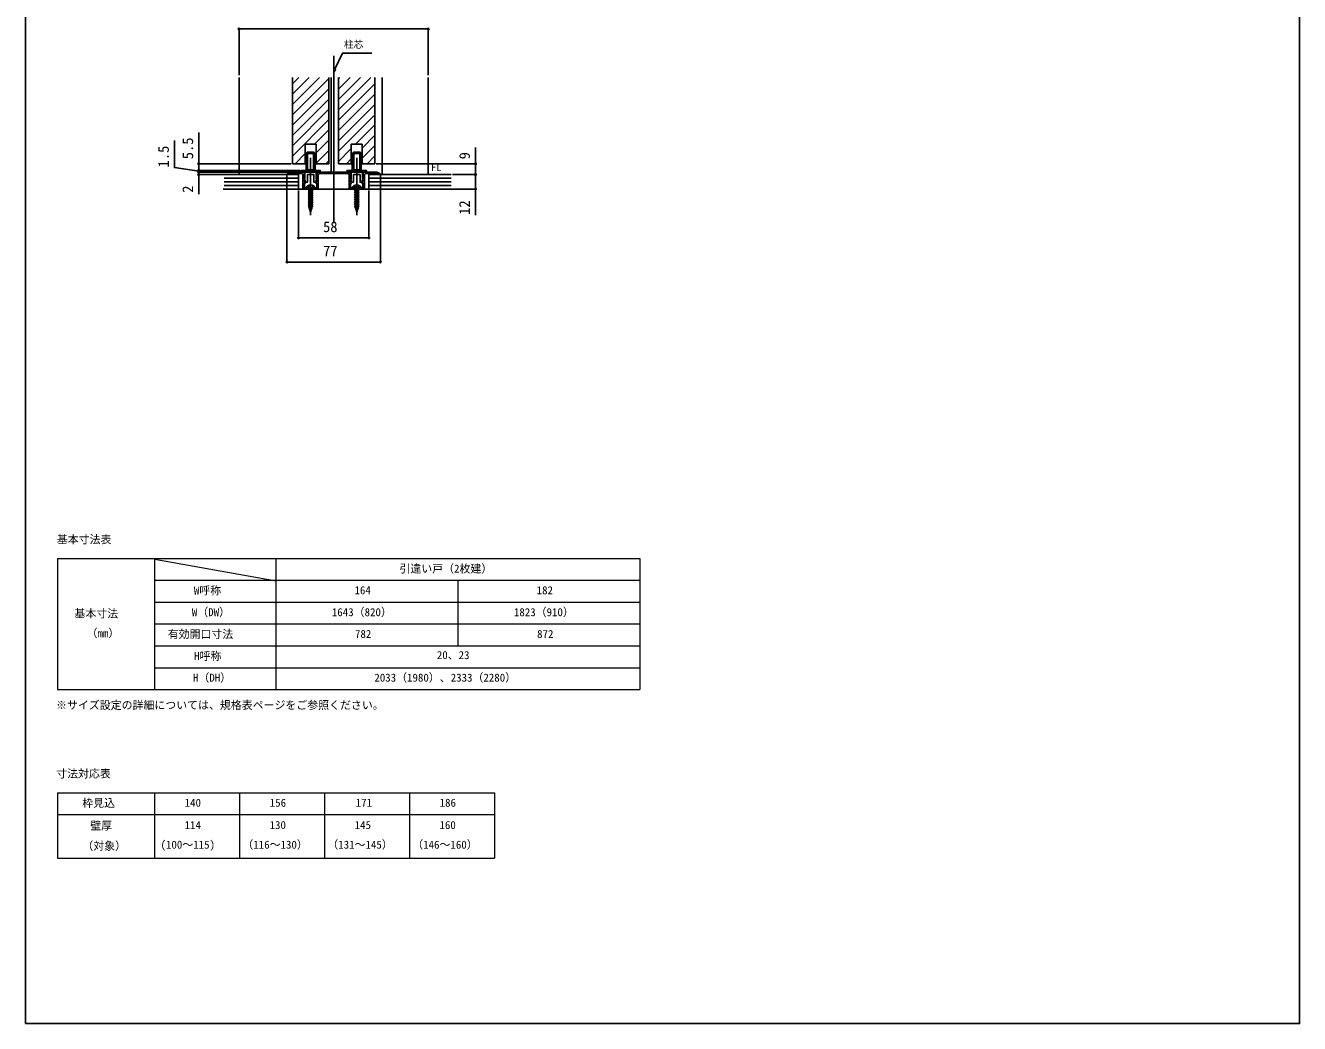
# Model space of a CAD drawing. Units: millimetres, scale not verified. Extents: x -525 to 525, y -783 to 779.
# Drawn here: x -525 to 525, y -783 to 39 of the extents above; entities that cross this region are included whole.
import ezdxf
from ezdxf.enums import TextEntityAlignment as Align

# ---------------------------------------------------------------- set-up
doc = ezdxf.new("R2010")
doc.units = ezdxf.units.MM
doc.header["$LTSCALE"] = 4
doc.layers.add('0-1_TABLE1', color=7, linetype='Continuous', lineweight=18)
for name, color, linetype in [('0-2_USER1', 3, 'Continuous'), ('0-3_YKK_11', 7, 'Continuous'), ('0-5_YKK_12', 2, 'Continuous'), ('0-6_YKK_13', 4, 'Continuous'), ('0-8_YKK_D', 6, 'Continuous'), ('0-9_YKK_ZWAK', 7, 'Continuous'), ('0-A_YSS_K', 3, 'Continuous')]:
    doc.layers.add(name, color=color, linetype=linetype)
doc.styles.add('ＭＳ ゴシック', font='')
doc.styles.get('ＭＳ ゴシック').set_extended_font_data('MS Gothic')

msp = doc.modelspace()

# ---------------------------------------------------------------- linework, layer by layer
at = {"layer": '0-1_TABLE1'}
for p, q in [((-498.544, -400.325), (-18.544, -400.325)), ((-498.544, -400.325), (-498.544, -508.325)), ((-418.544, -400.325), (-418.544, -508.325)), ((-418.314, -400.885), (-318.314, -418.885)), ((-318.544, -400.325), (-318.544, -508.325)), ((-18.544, -400.325), (-18.544, -508.325)), ((-418.544, -418.325), (-18.544, -418.325)), ((-168.544, -418.325), (-168.544, -472.325)), ((-418.544, -436.325), (-18.544, -436.325)), ((-418.544, -454.325), (-18.544, -454.325)), ((-418.544, -472.325), (-18.544, -472.325)), ((-418.544, -490.325), (-18.544, -490.325)), ((-498.544, -508.325), (-18.544, -508.325)), ((-498.544, -593.325), (-138.544, -593.325)), ((-498.544, -593.325), (-498.544, -647.325)), ((-418.544, -593.325), (-418.544, -647.325)), ((-348.544, -593.325), (-348.544, -647.325)), ((-278.544, -593.325), (-278.544, -647.325)), ((-208.544, -593.325), (-208.544, -647.325)), ((-138.544, -593.325), (-138.544, -647.325)), ((-498.544, -611.325), (-138.544, -611.325)), ((-498.544, -647.325), (-138.544, -647.325))]:
    msp.add_line(p, q, dxfattribs=at)
at = {"layer": '0-3_YKK_11'}
for points in [[(-309.318, -83.577), (-309.5, -83.963), (-309.5, -84.205), (-308.598, -84.205), (-308.423, -84.149)], [(-295.053, -89.205), (-294.803, -88.602), (-295.3, -88.105), (-295.3, -82.205), (-305.5, -82.205)], [(-305.5, -83.205), (-297.3, -83.205), (-296.3, -84.205), (-296.3, -96.205), (-283.7, -96.205), (-283.7, -84.205), (-282.7, -83.205), (-271, -83.205), (-259.3, -83.205), (-258.3, -84.205), (-258.3, -96.205), (-245.7, -96.205), (-245.7, -84.205), (-244.7, -83.205), (-236.5, -83.205)], [(-257.3, -82.205), (-271, -82.205), (-284.7, -82.205), (-284.7, -88.105), (-285.196, -88.602), (-284.946, -89.205)], [(-257.053, -89.205), (-256.803, -88.602), (-257.3, -88.105), (-257.3, -82.205)], [(-236.5, -82.205), (-246.7, -82.205), (-246.7, -88.105), (-247.196, -88.602), (-246.946, -89.205)], [(-233.577, -84.149), (-233.401, -84.205), (-232.5, -84.205), (-232.5, -83.963), (-232.682, -83.577)], [(-284.96, -89.805), (-285.187, -89.893), (-285.75, -90.455), (-285.75, -91.205), (-284.9, -91.205), (-284.9, -95.205), (-289.541, -95.205), (-289.725, -95.325), (-290.275, -95.325), (-290.458, -95.205), (-295.1, -95.205), (-295.1, -91.205), (-294.25, -91.205), (-294.25, -90.455), (-294.813, -89.893), (-295.039, -89.805)], [(-246.96, -89.805), (-247.187, -89.893), (-247.75, -90.455), (-247.75, -91.205), (-246.9, -91.205), (-246.9, -95.205), (-251.541, -95.205), (-251.725, -95.325), (-252.275, -95.325), (-252.458, -95.205), (-257.1, -95.205), (-257.1, -91.205), (-256.25, -91.205), (-256.25, -90.455), (-256.813, -89.893), (-257.039, -89.805)]]:
    msp.add_lwpolyline(points, dxfattribs=at)
for points in [[(-285.3, -82.205), (-294.7, -82.205), (-294.7, -85.205), (-294.7, -87.651), (-294.875, -87.924), (-294.938, -88.268), (-294.388, -88.818), (-294.548, -89.205), (-294.912, -89.205), (-295.025, -89.48), (-294, -90.505), (-292.7, -90.505), (-292.7, -84.205), (-290, -84.205), (-287.3, -84.205), (-287.3, -90.505), (-286, -90.505), (-284.974, -89.48), (-285.088, -89.205), (-285.451, -89.205), (-285.612, -88.818), (-285.062, -88.268), (-285.124, -87.924), (-285.3, -87.651), (-285.3, -85.205)], [(-247.3, -82.205), (-256.7, -82.205), (-256.7, -85.205), (-256.7, -87.651), (-256.875, -87.924), (-256.938, -88.268), (-256.388, -88.818), (-256.548, -89.205), (-256.912, -89.205), (-257.025, -89.48), (-256, -90.505), (-254.7, -90.505), (-254.7, -84.205), (-252, -84.205), (-249.3, -84.205), (-249.3, -90.505), (-248, -90.505), (-246.974, -89.48), (-247.088, -89.205), (-247.451, -89.205), (-247.612, -88.818), (-247.062, -88.268), (-247.124, -87.924), (-247.3, -87.651), (-247.3, -85.205)]]:
    msp.add_lwpolyline(points, close=True, dxfattribs=at)
for centre, radius, start, end in [((-305.5, -88.205), 6, 90, 129.5212), ((-305.5, -88.205), 5, 89.99998, 125.77484), ((-236.5, -88.205), 6, 50.4788, 90), ((-236.5, -88.205), 5, 54.22516, 90.00002), ((-295.053, -89.505), 0.3, 90.00001, 272.73384), ((-284.946, -89.505), 0.3, 267.26616, 89.99999), ((-257.053, -89.505), 0.3, 90.00001, 272.73384), ((-246.946, -89.505), 0.3, 267.26616, 89.99999)]:
    msp.add_arc(centre, radius, start, end, dxfattribs=at)
at = {"layer": '0-5_YKK_12'}
for p, q in [((-271, -124.228), (-271, 13.527)), ((-349, -4.205), (-349, -84.205)), ((-305, -74.505), (-305, -4.205)), ((-305, -75.205), (-305, -4.205)), ((-305, -9.475), (-299.73, -4.205)), ((-305, -17.96), (-291.245, -4.205)), ((-305, -26.446), (-282.76, -4.205)), ((-305, -34.931), (-275, -4.931)), ((-275, -4.205), (-275, -75.205)), ((-273, -4.205), (-273, -82.205)), ((-267, -4.205), (-267, -75.205)), ((-267, -5.416), (-265.789, -4.205)), ((-267, -13.901), (-257.304, -4.205)), ((-267, -22.387), (-248.818, -4.205)), ((-267, -30.872), (-240.333, -4.205)), ((-267, -39.357), (-237, -9.357)), ((-237, -4.205), (-237, -75.205)), ((-231, -4.205), (-231, -84.205)), ((-193, -4.205), (-193, -84.205)), ((-305, -43.416), (-275, -13.416)), ((-267, -47.842), (-237, -17.842)), ((-305, -51.901), (-275, -21.901)), ((-305, -60.387), (-275, -30.387)), ((-267, -56.328), (-237, -26.328)), ((-305, -68.872), (-275, -38.872)), ((-267, -64.813), (-237, -34.813)), ((-286.848, -59.205), (-275, -47.357)), ((-252.907, -59.205), (-237, -43.298)), ((-247.5, -62.284), (-237, -51.784)), ((-294.5, -75.205), (-294.5, -59.205)), ((-294.5, -59.205), (-285.5, -59.205)), ((-285.5, -66.342), (-275, -55.842)), ((-285.5, -75.205), (-285.5, -59.205)), ((-267, -73.298), (-256.5, -62.798)), ((-256.5, -75.205), (-256.5, -59.205)), ((-256.5, -59.205), (-247.5, -59.205)), ((-247.5, -75.205), (-247.5, -59.205)), ((-247.5, -70.769), (-237, -60.269)), ((-302.848, -75.205), (-294.5, -66.857)), ((-285.5, -74.828), (-275, -64.328)), ((-277.392, -75.205), (-275, -72.813)), ((-260.421, -75.205), (-256.5, -71.284)), ((-243.451, -75.205), (-237, -68.754)), ((-294.5, -75.205), (-305, -75.205)), ((-275, -75.205), (-285.5, -75.205)), ((-256.5, -75.205), (-267, -75.205)), ((-237, -75.205), (-247.5, -75.205)), ((-231, -83.884), (-231, -84.005))]:
    msp.add_line(p, q, dxfattribs=at)
at = {"layer": '0-6_YKK_13'}
for p, q in [((-293.75, -66.905), (-293.55, -66.705)), ((-286.45, -66.705), (-293.55, -66.705)), ((-293, -65.905), (-292.8, -65.705)), ((-293, -65.905), (-293, -66.705)), ((-293, -65.905), (-287, -65.905)), ((-292.8, -65.705), (-287.2, -65.705)), ((-292.5, -66.705), (-292.5, -80.705)), ((-290, -70.28), (-290, -91.037)), ((-287.5, -66.705), (-287.5, -80.705)), ((-287, -65.905), (-287.2, -65.705)), ((-287, -65.905), (-287, -66.705)), ((-286.25, -66.905), (-286.45, -66.705)), ((-286.25, -66.905), (-286.25, -80.305)), ((-255.75, -66.905), (-255.55, -66.705)), ((-248.45, -66.705), (-255.55, -66.705)), ((-255, -65.905), (-254.8, -65.705)), ((-255, -65.905), (-255, -66.705)), ((-255, -65.905), (-249, -65.905)), ((-254.8, -65.705), (-249.2, -65.705)), ((-254.5, -66.705), (-254.5, -80.705)), ((-252, -70.28), (-252, -91.037)), ((-249.5, -66.705), (-249.5, -80.705)), ((-249, -65.905), (-249.2, -65.705)), ((-249, -65.905), (-249, -66.705)), ((-248.25, -66.905), (-248.45, -66.705)), ((-248.25, -66.905), (-248.25, -80.305)), ((-286.25, -80.305), (-293.75, -80.305)), ((-286.45, -80.505), (-293.55, -80.505)), ((-286.45, -80.505), (-286.25, -80.305)), ((-248.25, -80.305), (-255.75, -80.305)), ((-248.45, -80.505), (-255.55, -80.505)), ((-248.45, -80.505), (-248.25, -80.305)), ((-290, -90.105), (-290, -117.705)), ((-252, -90.105), (-252, -117.705)), ((-293.5, -95.205), (-293.362, -94.69)), ((-288, -95.292), (-292, -96.363)), ((-288, -96.741), (-292, -97.813)), ((-288, -98.19), (-292, -99.262)), ((-288, -99.64), (-292, -100.712)), ((-288, -101.089), (-292, -102.161)), ((-288, -102.538), (-292, -103.61)), ((-288, -103.988), (-292, -105.06)), ((-291.4, -95.205), (-291.4, -110.377)), ((-288.6, -95.205), (-288.6, -110.377)), ((-255.5, -95.205), (-255.362, -94.69)), ((-250, -95.292), (-254, -96.363)), ((-250, -96.741), (-254, -97.813)), ((-250, -98.19), (-254, -99.262)), ((-250, -99.64), (-254, -100.712)), ((-250, -101.089), (-254, -102.161)), ((-250, -102.538), (-254, -103.61)), ((-250, -103.988), (-254, -105.06)), ((-253.4, -95.205), (-253.4, -110.377)), ((-250.6, -95.205), (-250.6, -110.377)), ((-288, -105.437), (-292, -106.509)), ((-288, -106.887), (-292, -107.958)), ((-288, -108.336), (-292, -109.408)), ((-288, -109.785), (-292, -110.857)), ((-290, -115.205), (-291.4, -110.377)), ((-288.399, -111.342), (-291.28, -112.114)), ((-289.075, -112.972), (-290.74, -113.418)), ((-289.75, -114.603), (-290.199, -114.723)), ((-290, -115.205), (-288.6, -110.377)), ((-250, -105.437), (-254, -106.509)), ((-250, -106.887), (-254, -107.958)), ((-250, -108.336), (-254, -109.408)), ((-250, -109.785), (-254, -110.857)), ((-252, -115.205), (-253.4, -110.377)), ((-250.399, -111.342), (-253.28, -112.114)), ((-251.075, -112.972), (-252.74, -113.418)), ((-251.75, -114.603), (-252.199, -114.723)), ((-252, -115.205), (-250.6, -110.377))]:
    msp.add_line(p, q, dxfattribs=at)
for points in [[(-286.25, -66.905), (-293.75, -66.905), (-293.75, -80.305)], [(-248.25, -66.905), (-255.75, -66.905), (-255.75, -80.305)], [(-292, -93.112), (-291.15, -94.855), (-290, -95.466)], [(-288, -93.112), (-288.85, -94.855), (-290, -95.466)], [(-254, -93.112), (-253.15, -94.855), (-252, -95.466)], [(-250, -93.112), (-250.85, -94.855), (-252, -95.466)], [(-293.5, -95.205), (-286.5, -95.205), (-286.638, -94.69)], [(-255.5, -95.205), (-248.5, -95.205), (-248.638, -94.69)]]:
    msp.add_lwpolyline(points, dxfattribs=at)
for points in [[(-298, -82.205), (-282, -82.205), (-282, -80.705), (-298, -80.705)], [(-260, -82.205), (-244, -82.205), (-244, -80.705), (-260, -80.705)]]:
    msp.add_lwpolyline(points, close=True, dxfattribs=at)
for centre, radius, start, end in [((-291.14, -95.286), 2.3, 126.88409, 165), ((-290, -96.805), 4.2, 53.11591, 126.88409), ((-288.859, -95.286), 2.3, 15, 53.11591), ((-253.14, -95.286), 2.3, 126.88409, 165), ((-252, -96.805), 4.2, 53.11591, 126.88409), ((-250.859, -95.286), 2.3, 15, 53.11591)]:
    msp.add_arc(centre, radius, start, end, dxfattribs=at)
at = {"layer": '0-8_YKK_D'}
for p, q in [((-349, -2.205), (-349, 36.795)), ((-349, 35.795), (-193, 35.795)), ((-193, -2.205), (-193, 36.795)), ((-306, -75.205), (-383.209, -75.205)), ((-299, -80.705), (-383.209, -80.705)), ((-299, -80.705), (-383.209, -80.705)), ((-306.5, -82.205), (-383.209, -82.205)), ((-306.5, -82.205), (-383.209, -82.205)), ((-382.209, -80.705), (-382.209, -78.155)), ((-382.209, -82.205), (-382.209, -79.655)), ((-382.209, -80.705), (-382.209, -82.205)), ((-382.209, -80.705), (-382.209, -82.205)), ((-382.209, -82.205), (-382.209, -84.755)), ((-382.209, -82.205), (-382.209, -84.205)), ((-236, -75.205), (-153.115, -75.205)), ((-317, -84.205), (-383.209, -84.205)), ((-382.209, -84.205), (-382.209, -100.26)), ((-309.5, -84.84), (-309.5, -157.205)), ((-232.5, -84.84), (-232.5, -157.205)), ((-173.115, -84.205), (-153.115, -84.205)), ((-172.115, -84.205), (-153.115, -84.205)), ((-300, -97.205), (-300, -137.205)), ((-242, -97.205), (-242, -137.205)), ((-173.115, -96.205), (-153.115, -96.205)), ((-300, -136.205), (-242, -136.205)), ((-309.5, -156.205), (-232.5, -156.205))]:
    msp.add_line(p, q, dxfattribs=at)
for points in [[(-271, 0.404), (-269.922, 2.715), (-263.823, 15.795), (-239.658, 15.795)], [(-269.303, 2.426), (-271, 0.404), (-270.541, 3.004)], [(-382.209, -80.705), (-382.209, -75.205), (-382.209, -49.428)], [(-382.209, -81.455), (-402.209, -78.455), (-402.209, -56.183)], [(-154.115, -84.205), (-154.115, -75.205), (-154.115, -61.837)], [(-154.115, -84.205), (-154.115, -96.205), (-154.115, -117.483)]]:
    msp.add_lwpolyline(points, dxfattribs=at)
for centre in [(-349, 35.795), (-193, 35.795), (-382.209, -75.205), (-382.209, -80.705), (-382.209, -80.705), (-382.209, -82.205), (-382.209, -82.205), (-382.209, -84.205), (-154.115, -75.205), (-154.115, -84.205), (-154.115, -84.205), (-154.115, -96.205), (-300, -136.205), (-242, -136.205), (-309.5, -156.205), (-232.5, -156.205)]:
    msp.add_circle(centre, 0.637, dxfattribs=at)
at = {"layer": '0-9_YKK_ZWAK'}
msp.add_line((-525, 746.6), (-525, -783.4), dxfattribs=at)
msp.add_lwpolyline([(-525, -783.4), (525, -783.4), (525, 746.6)], dxfattribs=at)
at = {"layer": '0-A_YSS_K'}
for p, q in [((-361.209, -84.205), (-300, -84.205)), ((-361.209, -87.205), (-300, -87.205)), ((-361.209, -90.205), (-300, -90.205)), ((-361.209, -93.205), (-300, -93.205)), ((-300, -84.205), (-300, -96.205)), ((-242, -84.205), (-242, -96.205)), ((-174.115, -84.205), (-242, -84.205)), ((-174.115, -87.205), (-242, -87.205)), ((-174.115, -90.205), (-242, -90.205)), ((-174.115, -93.205), (-242, -93.205)), ((-362.209, -96.205), (-173.115, -96.205))]:
    msp.add_line(p, q, dxfattribs=at)

# ---------------------------------------------------------------- texts
at = {"layer": '0-1_TABLE1', "style": 'ＭＳ ゴシック'}
for s, p in [('引違い戸（2枚建）', (-216.791, -414.004)), ('W呼称', (-386.237, -432.029)), ('164', (-253.848, -431.825)), ('182', (-103.72, -431.825)), ('W（DW）', (-387.899, -449.876)), ('1643（820）', (-272.487, -449.876)), ('1823（910）', (-122.487, -449.876)), ('基本寸法', (-484.623, -451.018)), ('（mm）', (-474.677, -467.194)), ('有効開口寸法', (-407.765, -468.029)), ('782', (-253.464, -467.825)), ('872', (-103.336, -467.825)), ('H呼称', (-385.981, -486.029)), ('20、23', (-185.981, -485.211)), ('H（DH）', (-386.978, -503.876)), ('2033（1980）、2333（2280）', (-237.475, -503.799)), ('枠見込', (-478.206, -607.004)), ('140', (-393.822, -606.825)), ('156', (-323.694, -606.825)), ('171', (-252.825, -606.825)), ('186', (-183.694, -606.825)), ('壁厚', (-471.609, -625.711)), ('114', (-393.848, -625.251)), ('130', (-323.822, -625.2)), ('145', (-253.72, -625.2)), ('160', (-183.822, -625.2)), ('（対象）', (-478.154, -642.399)), ('(100～115)', (-413.688, -641.376)), ('（116～130）', (-346.245, -641.376)), ('（131～145）', (-276.245, -641.376)), ('（146～160）', (-206.245, -641.376))]:
    msp.add_text(s, height=6.598, dxfattribs=at).set_placement(p, align=Align.BOTTOM_LEFT)
at = {"layer": '0-2_USER1', "style": 'ＭＳ ゴシック'}
for s, p in [('FL', (-190.961, -83.289)), ('基本寸法表', (-499.155, -389.964)), ('※サイズ設定の詳細については、規格表ページをご参照ください。', (-499.768, -526.424)), ('寸法対応表', (-499.666, -582.862))]:
    msp.add_text(s, height=6.598, dxfattribs=at).set_placement(p, align=Align.BOTTOM_LEFT)
at = {"layer": '0-8_YKK_D', "style": 'ＭＳ ゴシック'}
for s, height, p in [('柱芯', 5.865, (-262.601, 18.34)), ('58', 8.798, (-279.761, -134.205)), ('77', 8.798, (-279.761, -154.205))]:
    msp.add_text(s, height=height, dxfattribs=at).set_placement(p, align=Align.BOTTOM_LEFT)
for s, p in [('1.5', (-404.209, -78.296)), ('5.5', (-384.209, -71.542)), ('9', (-156.115, -71.61)), ('2', (-384.209, -99.146)), ('12', (-156.115, -117.324))]:
    msp.add_text(s, height=8.798, rotation=90, dxfattribs=at).set_placement(p, align=Align.BOTTOM_LEFT)

doc.saveas('drawing.dxf')
